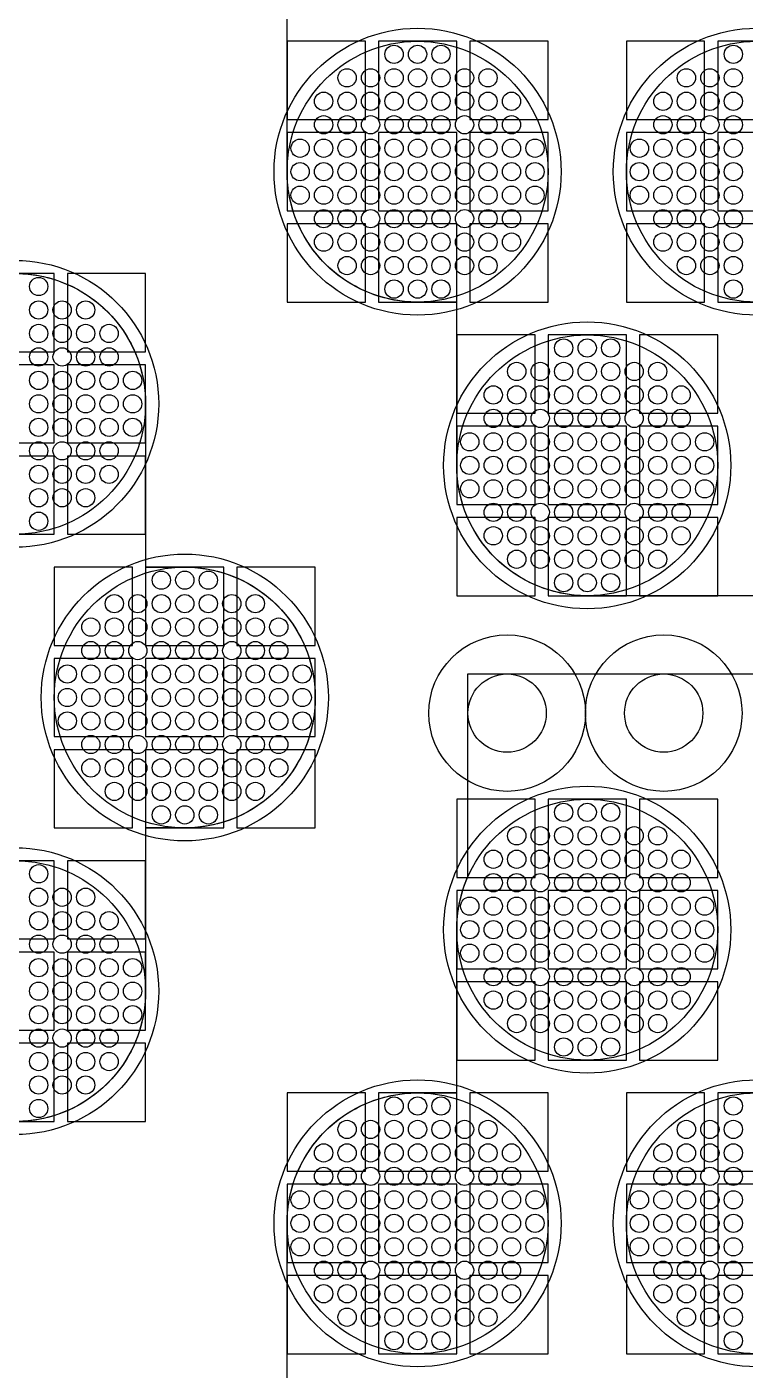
# Model space of a CAD drawing. Extents: x -49 to 54, y -38 to 38.
# Drawn here: x -38.82 to -36.07, y 5.28 to 10.43 of the extents above; entities that cross this region are included whole.
import ezdxf

# ---------------------------------------------------------------- set-up
doc = ezdxf.new("R2010")
doc.units = 0
for name, color, linetype in [('ADHESIVE_VIA_OPENINGS', 30, 'CONTINUOUS'), ('BACK_LAYER', 5, 'CONTINUOUS'), ('COND_LAYER_LOWER_ELECTRODE', 6, 'CONTINUOUS'), ('CONDUCTIVE_LAYER_BACK_LAYER', 2, 'CONTINUOUS'), ('EMITTER', 3, 'CONTINUOUS'), ('LOWER_ELECTRODE', 1, 'CONTINUOUS'), ('SUBSTRATE_VIA', 4, 'CONTINUOUS')]:
    doc.layers.add(name, color=color, linetype=linetype)

msp = doc.modelspace()

# ---------------------------------------------------------------- linework, layer by layer
at = {"layer": 'ADHESIVE_VIA_OPENINGS'}
for centre in [(-36.979, 7.7948), (-36.379, 7.7948)]:
    msp.add_circle(centre, 0.3, dxfattribs=at)
at = {"layer": 'BACK_LAYER'}
for points in [[(-37.8221, 10.0707), (-37.5221, 10.0707), (-37.5221, 10.3707), (-37.8221, 10.3707)], [(-37.4721, 10.0707), (-37.1721, 10.0707), (-37.1721, 10.3707), (-37.4721, 10.3707)], [(-37.1221, 10.0707), (-36.8221, 10.0707), (-36.8221, 10.3707), (-37.1221, 10.3707)], [(-36.5221, 10.0707), (-36.2221, 10.0707), (-36.2221, 10.3707), (-36.5221, 10.3707)], [(-36.1721, 10.0707), (-35.8721, 10.0707), (-35.8721, 10.3707), (-36.1721, 10.3707)], [(-37.8221, 9.7207), (-37.5221, 9.7207), (-37.5221, 10.0207), (-37.8221, 10.0207)], [(-37.4721, 9.7207), (-37.1721, 9.7207), (-37.1721, 10.0207), (-37.4721, 10.0207)], [(-37.1221, 9.7207), (-36.8221, 9.7207), (-36.8221, 10.0207), (-37.1221, 10.0207)], [(-36.5221, 9.7207), (-36.2221, 9.7207), (-36.2221, 10.0207), (-36.5221, 10.0207)], [(-36.1721, 9.7207), (-35.8721, 9.7207), (-35.8721, 10.0207), (-36.1721, 10.0207)], [(-37.8221, 9.3707), (-37.5221, 9.3707), (-37.5221, 9.6707), (-37.8221, 9.6707)], [(-37.4721, 9.3707), (-37.1721, 9.3707), (-37.1721, 9.6707), (-37.4721, 9.6707)], [(-37.1221, 9.3707), (-36.8221, 9.3707), (-36.8221, 9.6707), (-37.1221, 9.6707)], [(-36.5221, 9.3707), (-36.2221, 9.3707), (-36.2221, 9.6707), (-36.5221, 9.6707)], [(-36.1721, 9.3707), (-35.8721, 9.3707), (-35.8721, 9.6707), (-36.1721, 9.6707)], [(-39.0139, 9.1805), (-38.7139, 9.1805), (-38.7139, 9.4805), (-39.0139, 9.4805)], [(-38.6639, 9.1805), (-38.3639, 9.1805), (-38.3639, 9.4805), (-38.6639, 9.4805)], [(-37.1721, 8.9448), (-36.8721, 8.9448), (-36.8721, 9.2448), (-37.1721, 9.2448)], [(-36.8221, 8.9448), (-36.5221, 8.9448), (-36.5221, 9.2448), (-36.8221, 9.2448)], [(-36.4721, 8.9448), (-36.1721, 8.9448), (-36.1721, 9.2448), (-36.4721, 9.2448)], [(-39.0139, 8.8305), (-38.7139, 8.8305), (-38.7139, 9.1305), (-39.0139, 9.1305)], [(-38.6639, 8.8305), (-38.3639, 8.8305), (-38.3639, 9.1305), (-38.6639, 9.1305)], [(-37.1721, 8.5948), (-36.8721, 8.5948), (-36.8721, 8.8948), (-37.1721, 8.8948)], [(-36.8221, 8.5948), (-36.5221, 8.5948), (-36.5221, 8.8948), (-36.8221, 8.8948)], [(-36.4721, 8.5948), (-36.1721, 8.5948), (-36.1721, 8.8948), (-36.4721, 8.8948)], [(-39.0139, 8.4805), (-38.7139, 8.4805), (-38.7139, 8.7805), (-39.0139, 8.7805)], [(-38.6639, 8.4805), (-38.3639, 8.4805), (-38.3639, 8.7805), (-38.6639, 8.7805)], [(-37.1721, 8.2448), (-36.8721, 8.2448), (-36.8721, 8.5448), (-37.1721, 8.5448)], [(-36.8221, 8.2448), (-36.5221, 8.2448), (-36.5221, 8.5448), (-36.8221, 8.5448)], [(-36.4721, 8.2448), (-36.1721, 8.2448), (-36.1721, 8.5448), (-36.4721, 8.5448)], [(-38.7139, 8.0546), (-38.4139, 8.0546), (-38.4139, 8.3546), (-38.7139, 8.3546)], [(-38.3639, 8.0546), (-38.0639, 8.0546), (-38.0639, 8.3546), (-38.3639, 8.3546)], [(-38.0139, 8.0546), (-37.7139, 8.0546), (-37.7139, 8.3546), (-38.0139, 8.3546)], [(-38.7139, 7.7046), (-38.4139, 7.7046), (-38.4139, 8.0046), (-38.7139, 8.0046)], [(-38.3639, 7.7046), (-38.0639, 7.7046), (-38.0639, 8.0046), (-38.3639, 8.0046)], [(-38.0139, 7.7046), (-37.7139, 7.7046), (-37.7139, 8.0046), (-38.0139, 8.0046)], [(-38.7139, 7.3546), (-38.4139, 7.3546), (-38.4139, 7.6546), (-38.7139, 7.6546)], [(-38.3639, 7.3546), (-38.0639, 7.3546), (-38.0639, 7.6546), (-38.3639, 7.6546)], [(-38.0139, 7.3546), (-37.7139, 7.3546), (-37.7139, 7.6546), (-38.0139, 7.6546)], [(-37.1721, 7.1645), (-36.8721, 7.1645), (-36.8721, 7.4645), (-37.1721, 7.4645)], [(-36.8221, 7.1645), (-36.5221, 7.1645), (-36.5221, 7.4645), (-36.8221, 7.4645)], [(-36.4721, 7.1645), (-36.1721, 7.1645), (-36.1721, 7.4645), (-36.4721, 7.4645)], [(-39.0139, 6.9288), (-38.7139, 6.9288), (-38.7139, 7.2288), (-39.0139, 7.2288)], [(-38.6639, 6.9288), (-38.3639, 6.9288), (-38.3639, 7.2288), (-38.6639, 7.2288)], [(-37.1721, 6.8145), (-36.8721, 6.8145), (-36.8721, 7.1145), (-37.1721, 7.1145)], [(-36.8221, 6.8145), (-36.5221, 6.8145), (-36.5221, 7.1145), (-36.8221, 7.1145)], [(-36.4721, 6.8145), (-36.1721, 6.8145), (-36.1721, 7.1145), (-36.4721, 7.1145)], [(-39.0139, 6.5788), (-38.7139, 6.5788), (-38.7139, 6.8788), (-39.0139, 6.8788)], [(-38.6639, 6.5788), (-38.3639, 6.5788), (-38.3639, 6.8788), (-38.6639, 6.8788)], [(-37.1721, 6.4645), (-36.8721, 6.4645), (-36.8721, 6.7645), (-37.1721, 6.7645)], [(-36.8221, 6.4645), (-36.5221, 6.4645), (-36.5221, 6.7645), (-36.8221, 6.7645)], [(-36.4721, 6.4645), (-36.1721, 6.4645), (-36.1721, 6.7645), (-36.4721, 6.7645)], [(-39.0139, 6.2288), (-38.7139, 6.2288), (-38.7139, 6.5288), (-39.0139, 6.5288)], [(-38.6639, 6.2288), (-38.3639, 6.2288), (-38.3639, 6.5288), (-38.6639, 6.5288)], [(-37.8221, 6.0386), (-37.5221, 6.0386), (-37.5221, 6.3386), (-37.8221, 6.3386)], [(-37.4721, 6.0386), (-37.1721, 6.0386), (-37.1721, 6.3386), (-37.4721, 6.3386)], [(-37.1221, 6.0386), (-36.8221, 6.0386), (-36.8221, 6.3386), (-37.1221, 6.3386)], [(-36.5221, 6.0386), (-36.2221, 6.0386), (-36.2221, 6.3386), (-36.5221, 6.3386)], [(-36.1721, 6.0386), (-35.8721, 6.0386), (-35.8721, 6.3386), (-36.1721, 6.3386)], [(-37.8221, 5.6886), (-37.5221, 5.6886), (-37.5221, 5.9886), (-37.8221, 5.9886)], [(-37.4721, 5.6886), (-37.1721, 5.6886), (-37.1721, 5.9886), (-37.4721, 5.9886)], [(-37.1221, 5.6886), (-36.8221, 5.6886), (-36.8221, 5.9886), (-37.1221, 5.9886)], [(-36.5221, 5.6886), (-36.2221, 5.6886), (-36.2221, 5.9886), (-36.5221, 5.9886)], [(-36.1721, 5.6886), (-35.8721, 5.6886), (-35.8721, 5.9886), (-36.1721, 5.9886)], [(-37.8221, 5.3386), (-37.5221, 5.3386), (-37.5221, 5.6386), (-37.8221, 5.6386)], [(-37.4721, 5.3386), (-37.1721, 5.3386), (-37.1721, 5.6386), (-37.4721, 5.6386)], [(-37.1221, 5.3386), (-36.8221, 5.3386), (-36.8221, 5.6386), (-37.1221, 5.6386)], [(-36.5221, 5.3386), (-36.2221, 5.3386), (-36.2221, 5.6386), (-36.5221, 5.6386)], [(-36.1721, 5.3386), (-35.8721, 5.3386), (-35.8721, 5.6386), (-36.1721, 5.6386)]]:
    msp.add_lwpolyline(points, close=True, dxfattribs=at)
at = {"layer": 'COND_LAYER_LOWER_ELECTRODE'}
for centre in [(-37.3221, 9.8707), (-36.0221, 9.8707), (-38.8639, 8.9805), (-36.6721, 8.7448), (-38.2139, 7.8546), (-36.6721, 6.9645), (-38.8639, 6.7288), (-37.3221, 5.8386), (-36.0221, 5.8386)]:
    msp.add_circle(centre, 0.55, dxfattribs=at)
at = {"layer": 'CONDUCTIVE_LAYER_BACK_LAYER'}
for points in [[(-34.0621, 8.2449), (-36.682, 8.2449), (-36.7019, 8.2457), (-36.7217, 8.2473), (-36.7414, 8.2497), (-36.7611, 8.2528), (-36.7806, 8.2568), (-36.7999, 8.2614), (-36.819, 8.2669), (-36.8379, 8.2731), (-36.8565, 8.2801), (-36.8748, 8.2878), (-36.8929, 8.2962), (-36.9105, 8.3054), (-36.9278, 8.3152), (-36.9447, 8.3257), (-36.9611, 8.3369), (-36.9771, 8.3487), (-36.9926, 8.3611), (-37.0076, 8.3742), (-37.0221, 8.3878), (-37.036, 8.402), (-37.0494, 8.4167), (-37.0621, 8.432), (-37.0742, 8.4477), (-37.0857, 8.464), (-37.0966, 8.4806), (-37.1067, 8.4977), (-37.1162, 8.5152), (-37.125, 8.533), (-37.1331, 8.5512), (-37.1404, 8.5697), (-37.147, 8.5884), (-37.1528, 8.6074), (-37.1579, 8.6267), (-37.1622, 8.6461), (-37.1658, 8.6656), (-37.1685, 8.6853), (-37.1705, 8.7051), (-37.1717, 8.725), (-37.1721, 8.7448), (-37.1721, 9.3708), (-37.332, 9.3708), (-37.3519, 9.3716), (-37.3717, 9.3731), (-37.3914, 9.3755), (-37.4111, 9.3787), (-37.4306, 9.3826), (-37.4499, 9.3873), (-37.469, 9.3927), (-37.4879, 9.399), (-37.5065, 9.4059), (-37.5248, 9.4136), (-37.5429, 9.4221), (-37.5605, 9.4312), (-37.5778, 9.441), (-37.5947, 9.4515), (-37.6111, 9.4627), (-37.6271, 9.4745), (-37.6426, 9.4869), (-37.6576, 9.5), (-37.6721, 9.5136), (-37.686, 9.5278), (-37.6994, 9.5426), (-37.7121, 9.5578), (-37.7242, 9.5736), (-37.7357, 9.5898), (-37.7466, 9.6065), (-37.7567, 9.6235), (-37.7662, 9.641), (-37.775, 9.6589), (-37.7831, 9.677), (-37.7904, 9.6955), (-37.797, 9.7143), (-37.8028, 9.7333), (-37.8079, 9.7525), (-37.8122, 9.7719), (-37.8158, 9.7915), (-37.8185, 9.8112), (-37.8205, 9.8309), (-37.8217, 9.8508), (-37.8221, 9.8707), (-37.8221, 10.4966)], [(-38.8341, 9.4796), (-38.8143, 9.478), (-38.7946, 9.4756), (-38.7749, 9.4725), (-38.7554, 9.4686), (-38.7361, 9.4639), (-38.717, 9.4584), (-38.6981, 9.4522), (-38.6795, 9.4452), (-38.6612, 9.4375), (-38.6432, 9.4291), (-38.6255, 9.42), (-38.6082, 9.4101), (-38.5913, 9.3996), (-38.5749, 9.3885), (-38.5589, 9.3767), (-38.5434, 9.3642), (-38.5284, 9.3512), (-38.5139, 9.3375), (-38.5, 9.3233), (-38.4867, 9.3086), (-38.4739, 9.2933), (-38.4618, 9.2776), (-38.4503, 9.2614), (-38.4394, 9.2447), (-38.4293, 9.2276), (-38.4198, 9.2101), (-38.411, 9.1923), (-38.403, 9.1741), (-38.3956, 9.1556), (-38.389, 9.1369), (-38.3832, 9.1179), (-38.3781, 9.0987), (-38.3738, 9.0792), (-38.3703, 9.0597), (-38.3675, 9.04), (-38.3655, 9.0202), (-38.3643, 9.0004), (-38.3639, 8.9805), (-38.3639, 8.3545), (-38.204, 8.3545), (-38.1841, 8.3538), (-38.1643, 8.3522), (-38.1446, 8.3498), (-38.1249, 8.3467), (-38.1054, 8.3427), (-38.0861, 8.338), (-38.067, 8.3326), (-38.0481, 8.3264), (-38.0295, 8.3194), (-38.0112, 8.3117), (-37.9932, 8.3033), (-37.9755, 8.2941), (-37.9582, 8.2843), (-37.9413, 8.2738), (-37.9249, 8.2626), (-37.9089, 8.2508), (-37.8934, 8.2384), (-37.8784, 8.2253), (-37.8639, 8.2117), (-37.85, 8.1975), (-37.8367, 8.1828), (-37.8239, 8.1675), (-37.8118, 8.1517), (-37.8003, 8.1355), (-37.7894, 8.1189), (-37.7793, 8.1018), (-37.7698, 8.0843), (-37.761, 8.0665), (-37.753, 8.0483), (-37.7456, 8.0298), (-37.739, 8.011), (-37.7332, 7.992), (-37.7281, 7.9728), (-37.7238, 7.9534), (-37.7203, 7.9338), (-37.7175, 7.9142), (-37.7155, 7.8944), (-37.7143, 7.8745), (-37.7139, 7.8546), (-37.7143, 7.8348), (-37.7155, 7.8149), (-37.7175, 7.7951), (-37.7203, 7.7754), (-37.7238, 7.7559), (-37.7281, 7.7365), (-37.7332, 7.7173), (-37.739, 7.6982), (-37.7456, 7.6795), (-37.753, 7.661), (-37.761, 7.6428), (-37.7698, 7.625), (-37.7793, 7.6075), (-37.7894, 7.5904), (-37.8003, 7.5738), (-37.8118, 7.5575), (-37.8239, 7.5418), (-37.8367, 7.5265), (-37.85, 7.5118), (-37.8639, 7.4976), (-37.8784, 7.484), (-37.8934, 7.4709), (-37.9089, 7.4585), (-37.9249, 7.4467), (-37.9413, 7.4355), (-37.9582, 7.425), (-37.9755, 7.4152), (-37.9932, 7.406), (-38.0112, 7.3976), (-38.0295, 7.3899), (-38.0481, 7.3829), (-38.067, 7.3767), (-38.0861, 7.3713), (-38.1054, 7.3666), (-38.1249, 7.3626), (-38.1446, 7.3595), (-38.1643, 7.3571), (-38.1841, 7.3555), (-38.204, 7.3547), (-38.3639, 7.3547), (-38.3639, 6.7288), (-38.3643, 6.7089), (-38.3655, 6.6891), (-38.3675, 6.6693), (-38.3703, 6.6496), (-38.3738, 6.63), (-38.3781, 6.6106), (-38.3832, 6.5914), (-38.389, 6.5724), (-38.3956, 6.5537), (-38.403, 6.5352), (-38.411, 6.517), (-38.4198, 6.4992), (-38.4293, 6.4817), (-38.4394, 6.4646), (-38.4503, 6.4479), (-38.4618, 6.4317), (-38.4739, 6.416), (-38.4867, 6.4007), (-38.5, 6.386), (-38.5139, 6.3718), (-38.5284, 6.3581), (-38.5434, 6.3451), (-38.5589, 6.3326), (-38.5749, 6.3208), (-38.5913, 6.3097), (-38.6082, 6.2992), (-38.6255, 6.2893), (-38.6432, 6.2802), (-38.6612, 6.2718), (-38.6795, 6.2641), (-38.6981, 6.2571), (-38.717, 6.2509), (-38.7361, 6.2454), (-38.7554, 6.2407), (-38.7749, 6.2368), (-38.7946, 6.2336), (-38.8143, 6.2313), (-38.8341, 6.2297)], [(-37.8221, 5.2127), (-37.8221, 5.8386), (-37.8217, 5.8585), (-37.8205, 5.8783), (-37.8185, 5.8981), (-37.8158, 5.9178), (-37.8122, 5.9374), (-37.8079, 5.9568), (-37.8028, 5.976), (-37.797, 5.995), (-37.7904, 6.0138), (-37.7831, 6.0323), (-37.775, 6.0504), (-37.7662, 6.0683), (-37.7567, 6.0857), (-37.7466, 6.1028), (-37.7357, 6.1195), (-37.7242, 6.1357), (-37.7121, 6.1515), (-37.6994, 6.1667), (-37.686, 6.1815), (-37.6721, 6.1957), (-37.6576, 6.2093), (-37.6426, 6.2224), (-37.6271, 6.2348), (-37.6111, 6.2466), (-37.5947, 6.2578), (-37.5778, 6.2683), (-37.5605, 6.2781), (-37.5429, 6.2872), (-37.5248, 6.2957), (-37.5065, 6.3034), (-37.4879, 6.3103), (-37.469, 6.3165), (-37.4499, 6.322), (-37.4306, 6.3267), (-37.4111, 6.3306), (-37.3914, 6.3338), (-37.3717, 6.3362), (-37.3519, 6.3377), (-37.332, 6.3385), (-37.1721, 6.3385), (-37.1721, 6.9645), (-37.1717, 6.9843), (-37.1705, 7.0042), (-37.1685, 7.024), (-37.1658, 7.0437), (-37.1622, 7.0632), (-37.1579, 7.0826), (-37.1528, 7.1018), (-37.147, 7.1209), (-37.1404, 7.1396), (-37.1331, 7.1581), (-37.129, 7.1672), (-37.129, 7.9448), (-35.3721, 7.9448)]]:
    msp.add_lwpolyline(points, dxfattribs=at)
at = {"layer": 'EMITTER'}
for centre in [(-37.3221, 9.8707), (-36.0221, 9.8707), (-38.8639, 8.9805), (-36.6721, 8.7448), (-38.2139, 7.8546), (-36.6721, 6.9645), (-38.8639, 6.7288), (-37.3221, 5.8386), (-36.0221, 5.8386)]:
    msp.add_circle(centre, 0.5, dxfattribs=at)
at = {"layer": 'LOWER_ELECTRODE'}
for centre in [(-37.4121, 10.3207), (-37.3221, 10.3207), (-37.2321, 10.3207), (-36.1121, 10.3207), (-37.5921, 10.2307), (-37.5021, 10.2307), (-37.4121, 10.2307), (-37.3221, 10.2307), (-37.2321, 10.2307), (-37.1421, 10.2307), (-37.0521, 10.2307), (-36.2921, 10.2307), (-36.2021, 10.2307), (-36.1121, 10.2307), (-37.6821, 10.1407), (-37.5921, 10.1407), (-37.5021, 10.1407), (-37.4121, 10.1407), (-37.3221, 10.1407), (-37.2321, 10.1407), (-37.1421, 10.1407), (-37.0521, 10.1407), (-36.9621, 10.1407), (-36.3821, 10.1407), (-36.2921, 10.1407), (-36.2021, 10.1407), (-36.1121, 10.1407), (-37.6821, 10.0507), (-37.5921, 10.0507), (-37.5021, 10.0507), (-37.4121, 10.0507), (-37.3221, 10.0507), (-37.2321, 10.0507), (-37.1421, 10.0507), (-37.0521, 10.0507), (-36.9621, 10.0507), (-36.3821, 10.0507), (-36.2921, 10.0507), (-36.2021, 10.0507), (-36.1121, 10.0507), (-37.7721, 9.9607), (-37.6821, 9.9607), (-37.5921, 9.9607), (-37.5021, 9.9607), (-37.4121, 9.9607), (-37.3221, 9.9607), (-37.2321, 9.9607), (-37.1421, 9.9607), (-37.0521, 9.9607), (-36.9621, 9.9607), (-36.8721, 9.9607), (-36.4721, 9.9607), (-36.3821, 9.9607), (-36.2921, 9.9607), (-36.2021, 9.9607), (-36.1121, 9.9607), (-37.7721, 9.8707), (-37.6821, 9.8707), (-37.5921, 9.8707), (-37.5021, 9.8707), (-37.4121, 9.8707), (-37.3221, 9.8707), (-37.2321, 9.8707), (-37.1421, 9.8707), (-37.0521, 9.8707), (-36.9621, 9.8707), (-36.8721, 9.8707), (-36.4721, 9.8707), (-36.3821, 9.8707), (-36.2921, 9.8707), (-36.2021, 9.8707), (-36.1121, 9.8707), (-37.7721, 9.7807), (-37.6821, 9.7807), (-37.5921, 9.7807), (-37.5021, 9.7807), (-37.4121, 9.7807), (-37.3221, 9.7807), (-37.2321, 9.7807), (-37.1421, 9.7807), (-37.0521, 9.7807), (-36.9621, 9.7807), (-36.8721, 9.7807), (-36.4721, 9.7807), (-36.3821, 9.7807), (-36.2921, 9.7807), (-36.2021, 9.7807), (-36.1121, 9.7807), (-37.6821, 9.6907), (-37.5921, 9.6907), (-37.5021, 9.6907), (-37.4121, 9.6907), (-37.3221, 9.6907), (-37.2321, 9.6907), (-37.1421, 9.6907), (-37.0521, 9.6907), (-36.9621, 9.6907), (-36.3821, 9.6907), (-36.2921, 9.6907), (-36.2021, 9.6907), (-36.1121, 9.6907), (-37.6821, 9.6007), (-37.5921, 9.6007), (-37.5021, 9.6007), (-37.4121, 9.6007), (-37.3221, 9.6007), (-37.2321, 9.6007), (-37.1421, 9.6007), (-37.0521, 9.6007), (-36.9621, 9.6007), (-36.3821, 9.6007), (-36.2921, 9.6007), (-36.2021, 9.6007), (-36.1121, 9.6007), (-37.5921, 9.5107), (-37.5021, 9.5107), (-37.4121, 9.5107), (-37.3221, 9.5107), (-37.2321, 9.5107), (-37.1421, 9.5107), (-37.0521, 9.5107), (-36.2921, 9.5107), (-36.2021, 9.5107), (-36.1121, 9.5107), (-38.7739, 9.4305), (-37.4121, 9.4207), (-37.3221, 9.4207), (-37.2321, 9.4207), (-36.1121, 9.4207), (-38.7739, 9.3405), (-38.6839, 9.3405), (-38.5939, 9.3405), (-38.7739, 9.2505), (-38.6839, 9.2505), (-38.5939, 9.2505), (-38.5039, 9.2505), (-36.7621, 9.1948), (-36.6721, 9.1948), (-36.5821, 9.1948), (-38.7739, 9.1605), (-38.6839, 9.1605), (-38.5939, 9.1605), (-38.5039, 9.1605), (-36.9421, 9.1048), (-36.8521, 9.1048), (-36.7621, 9.1048), (-36.6721, 9.1048), (-36.5821, 9.1048), (-36.4921, 9.1048), (-36.4021, 9.1048), (-38.7739, 9.0705), (-38.6839, 9.0705), (-38.5939, 9.0705), (-38.5039, 9.0705), (-38.4139, 9.0705), (-38.7739, 8.9805), (-38.6839, 8.9805), (-38.5939, 8.9805), (-38.5039, 8.9805), (-38.4139, 8.9805), (-37.0321, 9.0148), (-36.9421, 9.0148), (-36.8521, 9.0148), (-36.7621, 9.0148), (-36.6721, 9.0148), (-36.5821, 9.0148), (-36.4921, 9.0148), (-36.4021, 9.0148), (-36.3121, 9.0148), (-38.7739, 8.8905), (-38.6839, 8.8905), (-38.5939, 8.8905), (-38.5039, 8.8905), (-38.4139, 8.8905), (-37.0321, 8.9248), (-36.9421, 8.9248), (-36.8521, 8.9248), (-36.7621, 8.9248), (-36.6721, 8.9248), (-36.5821, 8.9248), (-36.4921, 8.9248), (-36.4021, 8.9248), (-36.3121, 8.9248), (-37.1221, 8.8348), (-37.0321, 8.8348), (-36.9421, 8.8348), (-36.8521, 8.8348), (-36.7621, 8.8348), (-36.6721, 8.8348), (-36.5821, 8.8348), (-36.4921, 8.8348), (-36.4021, 8.8348), (-36.3121, 8.8348), (-36.2221, 8.8348), (-38.7739, 8.8005), (-38.6839, 8.8005), (-38.5939, 8.8005), (-38.5039, 8.8005), (-37.1221, 8.7448), (-37.0321, 8.7448), (-36.9421, 8.7448), (-36.8521, 8.7448), (-36.7621, 8.7448), (-36.6721, 8.7448), (-36.5821, 8.7448), (-36.4921, 8.7448), (-36.4021, 8.7448), (-36.3121, 8.7448), (-36.2221, 8.7448), (-38.7739, 8.7105), (-38.6839, 8.7105), (-38.5939, 8.7105), (-38.5039, 8.7105), (-38.7739, 8.6205), (-38.6839, 8.6205), (-38.5939, 8.6205), (-37.1221, 8.6548), (-37.0321, 8.6548), (-36.9421, 8.6548), (-36.8521, 8.6548), (-36.7621, 8.6548), (-36.6721, 8.6548), (-36.5821, 8.6548), (-36.4921, 8.6548), (-36.4021, 8.6548), (-36.3121, 8.6548), (-36.2221, 8.6548), (-38.7739, 8.5305), (-37.0321, 8.5648), (-36.9421, 8.5648), (-36.8521, 8.5648), (-36.7621, 8.5648), (-36.6721, 8.5648), (-36.5821, 8.5648), (-36.4921, 8.5648), (-36.4021, 8.5648), (-36.3121, 8.5648), (-37.0321, 8.4748), (-36.9421, 8.4748), (-36.8521, 8.4748), (-36.7621, 8.4748), (-36.6721, 8.4748), (-36.5821, 8.4748), (-36.4921, 8.4748), (-36.4021, 8.4748), (-36.3121, 8.4748), (-36.9421, 8.3848), (-36.8521, 8.3848), (-36.7621, 8.3848), (-36.6721, 8.3848), (-36.5821, 8.3848), (-36.4921, 8.3848), (-36.4021, 8.3848), (-38.3039, 8.3046), (-38.2139, 8.3046), (-38.1239, 8.3046), (-36.7621, 8.2948), (-36.6721, 8.2948), (-36.5821, 8.2948), (-38.4839, 8.2146), (-38.3939, 8.2146), (-38.3039, 8.2146), (-38.2139, 8.2146), (-38.1239, 8.2146), (-38.0339, 8.2146), (-37.9439, 8.2146), (-38.5739, 8.1246), (-38.4839, 8.1246), (-38.3939, 8.1246), (-38.3039, 8.1246), (-38.2139, 8.1246), (-38.1239, 8.1246), (-38.0339, 8.1246), (-37.9439, 8.1246), (-37.8539, 8.1246), (-38.5739, 8.0346), (-38.4839, 8.0346), (-38.3939, 8.0346), (-38.3039, 8.0346), (-38.2139, 8.0346), (-38.1239, 8.0346), (-38.0339, 8.0346), (-37.9439, 8.0346), (-37.8539, 8.0346), (-38.6639, 7.9446), (-38.5739, 7.9446), (-38.4839, 7.9446), (-38.3939, 7.9446), (-38.3039, 7.9446), (-38.2139, 7.9446), (-38.1239, 7.9446), (-38.0339, 7.9446), (-37.9439, 7.9446), (-37.8539, 7.9446), (-37.7639, 7.9446), (-38.6639, 7.8546), (-38.5739, 7.8546), (-38.4839, 7.8546), (-38.3939, 7.8546), (-38.3039, 7.8546), (-38.2139, 7.8546), (-38.1239, 7.8546), (-38.0339, 7.8546), (-37.9439, 7.8546), (-37.8539, 7.8546), (-37.7639, 7.8546), (-38.6639, 7.7646), (-38.5739, 7.7646), (-38.4839, 7.7646), (-38.3939, 7.7646), (-38.3039, 7.7646), (-38.2139, 7.7646), (-38.1239, 7.7646), (-38.0339, 7.7646), (-37.9439, 7.7646), (-37.8539, 7.7646), (-37.7639, 7.7646), (-38.5739, 7.6746), (-38.4839, 7.6746), (-38.3939, 7.6746), (-38.3039, 7.6746), (-38.2139, 7.6746), (-38.1239, 7.6746), (-38.0339, 7.6746), (-37.9439, 7.6746), (-37.8539, 7.6746), (-38.5739, 7.5846), (-38.4839, 7.5846), (-38.3939, 7.5846), (-38.3039, 7.5846), (-38.2139, 7.5846), (-38.1239, 7.5846), (-38.0339, 7.5846), (-37.9439, 7.5846), (-37.8539, 7.5846), (-38.4839, 7.4946), (-38.3939, 7.4946), (-38.3039, 7.4946), (-38.2139, 7.4946), (-38.1239, 7.4946), (-38.0339, 7.4946), (-37.9439, 7.4946), (-38.3039, 7.4046), (-38.2139, 7.4046), (-38.1239, 7.4046), (-36.7621, 7.4145), (-36.6721, 7.4145), (-36.5821, 7.4145), (-36.9421, 7.3245), (-36.8521, 7.3245), (-36.7621, 7.3245), (-36.6721, 7.3245), (-36.5821, 7.3245), (-36.4921, 7.3245), (-36.4021, 7.3245), (-37.0321, 7.2345), (-36.9421, 7.2345), (-36.8521, 7.2345), (-36.7621, 7.2345), (-36.6721, 7.2345), (-36.5821, 7.2345), (-36.4921, 7.2345), (-36.4021, 7.2345), (-36.3121, 7.2345), (-38.7739, 7.1788), (-37.0321, 7.1445), (-36.9421, 7.1445), (-36.8521, 7.1445), (-36.7621, 7.1445), (-36.6721, 7.1445), (-36.5821, 7.1445), (-36.4921, 7.1445), (-36.4021, 7.1445), (-36.3121, 7.1445), (-38.7739, 7.0888), (-38.6839, 7.0888), (-38.5939, 7.0888), (-37.1221, 7.0545), (-37.0321, 7.0545), (-36.9421, 7.0545), (-36.8521, 7.0545), (-36.7621, 7.0545), (-36.6721, 7.0545), (-36.5821, 7.0545), (-36.4921, 7.0545), (-36.4021, 7.0545), (-36.3121, 7.0545), (-36.2221, 7.0545), (-38.7739, 6.9988), (-38.6839, 6.9988), (-38.5939, 6.9988), (-38.5039, 6.9988), (-37.1221, 6.9645), (-37.0321, 6.9645), (-36.9421, 6.9645), (-36.8521, 6.9645), (-36.7621, 6.9645), (-36.6721, 6.9645), (-36.5821, 6.9645), (-36.4921, 6.9645), (-36.4021, 6.9645), (-36.3121, 6.9645), (-36.2221, 6.9645), (-38.7739, 6.9088), (-38.6839, 6.9088), (-38.5939, 6.9088), (-38.5039, 6.9088), (-37.1221, 6.8745), (-37.0321, 6.8745), (-36.9421, 6.8745), (-36.8521, 6.8745), (-36.7621, 6.8745), (-36.6721, 6.8745), (-36.5821, 6.8745), (-36.4921, 6.8745), (-36.4021, 6.8745), (-36.3121, 6.8745), (-36.2221, 6.8745), (-38.7739, 6.8188), (-38.6839, 6.8188), (-38.5939, 6.8188), (-38.5039, 6.8188), (-38.4139, 6.8188), (-37.0321, 6.7845), (-36.9421, 6.7845), (-36.8521, 6.7845), (-36.7621, 6.7845), (-36.6721, 6.7845), (-36.5821, 6.7845), (-36.4921, 6.7845), (-36.4021, 6.7845), (-36.3121, 6.7845), (-38.7739, 6.7288), (-38.6839, 6.7288), (-38.5939, 6.7288), (-38.5039, 6.7288), (-38.4139, 6.7288), (-37.0321, 6.6945), (-36.9421, 6.6945), (-36.8521, 6.6945), (-36.7621, 6.6945), (-36.6721, 6.6945), (-36.5821, 6.6945), (-36.4921, 6.6945), (-36.4021, 6.6945), (-36.3121, 6.6945), (-38.7739, 6.6388), (-38.6839, 6.6388), (-38.5939, 6.6388), (-38.5039, 6.6388), (-38.4139, 6.6388), (-36.9421, 6.6045), (-36.8521, 6.6045), (-36.7621, 6.6045), (-36.6721, 6.6045), (-36.5821, 6.6045), (-36.4921, 6.6045), (-36.4021, 6.6045), (-38.7739, 6.5488), (-38.6839, 6.5488), (-38.5939, 6.5488), (-38.5039, 6.5488), (-36.7621, 6.5145), (-36.6721, 6.5145), (-36.5821, 6.5145), (-38.7739, 6.4588), (-38.6839, 6.4588), (-38.5939, 6.4588), (-38.5039, 6.4588), (-38.7739, 6.3688), (-38.6839, 6.3688), (-38.5939, 6.3688), (-38.7739, 6.2788), (-37.4121, 6.2886), (-37.3221, 6.2886), (-37.2321, 6.2886), (-36.1121, 6.2886), (-37.5921, 6.1986), (-37.5021, 6.1986), (-37.4121, 6.1986), (-37.3221, 6.1986), (-37.2321, 6.1986), (-37.1421, 6.1986), (-37.0521, 6.1986), (-36.2921, 6.1986), (-36.2021, 6.1986), (-36.1121, 6.1986), (-37.6821, 6.1086), (-37.5921, 6.1086), (-37.5021, 6.1086), (-37.4121, 6.1086), (-37.3221, 6.1086), (-37.2321, 6.1086), (-37.1421, 6.1086), (-37.0521, 6.1086), (-36.9621, 6.1086), (-36.3821, 6.1086), (-36.2921, 6.1086), (-36.2021, 6.1086), (-36.1121, 6.1086), (-37.6821, 6.0186), (-37.5921, 6.0186), (-37.5021, 6.0186), (-37.4121, 6.0186), (-37.3221, 6.0186), (-37.2321, 6.0186), (-37.1421, 6.0186), (-37.0521, 6.0186), (-36.9621, 6.0186), (-36.3821, 6.0186), (-36.2921, 6.0186), (-36.2021, 6.0186), (-36.1121, 6.0186), (-37.7721, 5.9286), (-37.6821, 5.9286), (-37.5921, 5.9286), (-37.5021, 5.9286), (-37.4121, 5.9286), (-37.3221, 5.9286), (-37.2321, 5.9286), (-37.1421, 5.9286), (-37.0521, 5.9286), (-36.9621, 5.9286), (-36.8721, 5.9286), (-36.4721, 5.9286), (-36.3821, 5.9286), (-36.2921, 5.9286), (-36.2021, 5.9286), (-36.1121, 5.9286), (-37.7721, 5.8386), (-37.6821, 5.8386), (-37.5921, 5.8386), (-37.5021, 5.8386), (-37.4121, 5.8386), (-37.3221, 5.8386), (-37.2321, 5.8386), (-37.1421, 5.8386), (-37.0521, 5.8386), (-36.9621, 5.8386), (-36.8721, 5.8386), (-36.4721, 5.8386), (-36.3821, 5.8386), (-36.2921, 5.8386), (-36.2021, 5.8386), (-36.1121, 5.8386), (-37.7721, 5.7486), (-37.6821, 5.7486), (-37.5921, 5.7486), (-37.5021, 5.7486), (-37.4121, 5.7486), (-37.3221, 5.7486), (-37.2321, 5.7486), (-37.1421, 5.7486), (-37.0521, 5.7486), (-36.9621, 5.7486), (-36.8721, 5.7486), (-36.4721, 5.7486), (-36.3821, 5.7486), (-36.2921, 5.7486), (-36.2021, 5.7486), (-36.1121, 5.7486), (-37.6821, 5.6586), (-37.5921, 5.6586), (-37.5021, 5.6586), (-37.4121, 5.6586), (-37.3221, 5.6586), (-37.2321, 5.6586), (-37.1421, 5.6586), (-37.0521, 5.6586), (-36.9621, 5.6586), (-36.3821, 5.6586), (-36.2921, 5.6586), (-36.2021, 5.6586), (-36.1121, 5.6586), (-37.6821, 5.5686), (-37.5921, 5.5686), (-37.5021, 5.5686), (-37.4121, 5.5686), (-37.3221, 5.5686), (-37.2321, 5.5686), (-37.1421, 5.5686), (-37.0521, 5.5686), (-36.9621, 5.5686), (-36.3821, 5.5686), (-36.2921, 5.5686), (-36.2021, 5.5686), (-36.1121, 5.5686), (-37.5921, 5.4786), (-37.5021, 5.4786), (-37.4121, 5.4786), (-37.3221, 5.4786), (-37.2321, 5.4786), (-37.1421, 5.4786), (-37.0521, 5.4786), (-36.2921, 5.4786), (-36.2021, 5.4786), (-36.1121, 5.4786), (-37.4121, 5.3886), (-37.3221, 5.3886), (-37.2321, 5.3886), (-36.1121, 5.3886)]:
    msp.add_circle(centre, 0.035, dxfattribs=at)
at = {"layer": 'SUBSTRATE_VIA'}
for centre in [(-36.979, 7.7948), (-36.379, 7.7948)]:
    msp.add_circle(centre, 0.15, dxfattribs=at)

doc.saveas('drawing.dxf')
